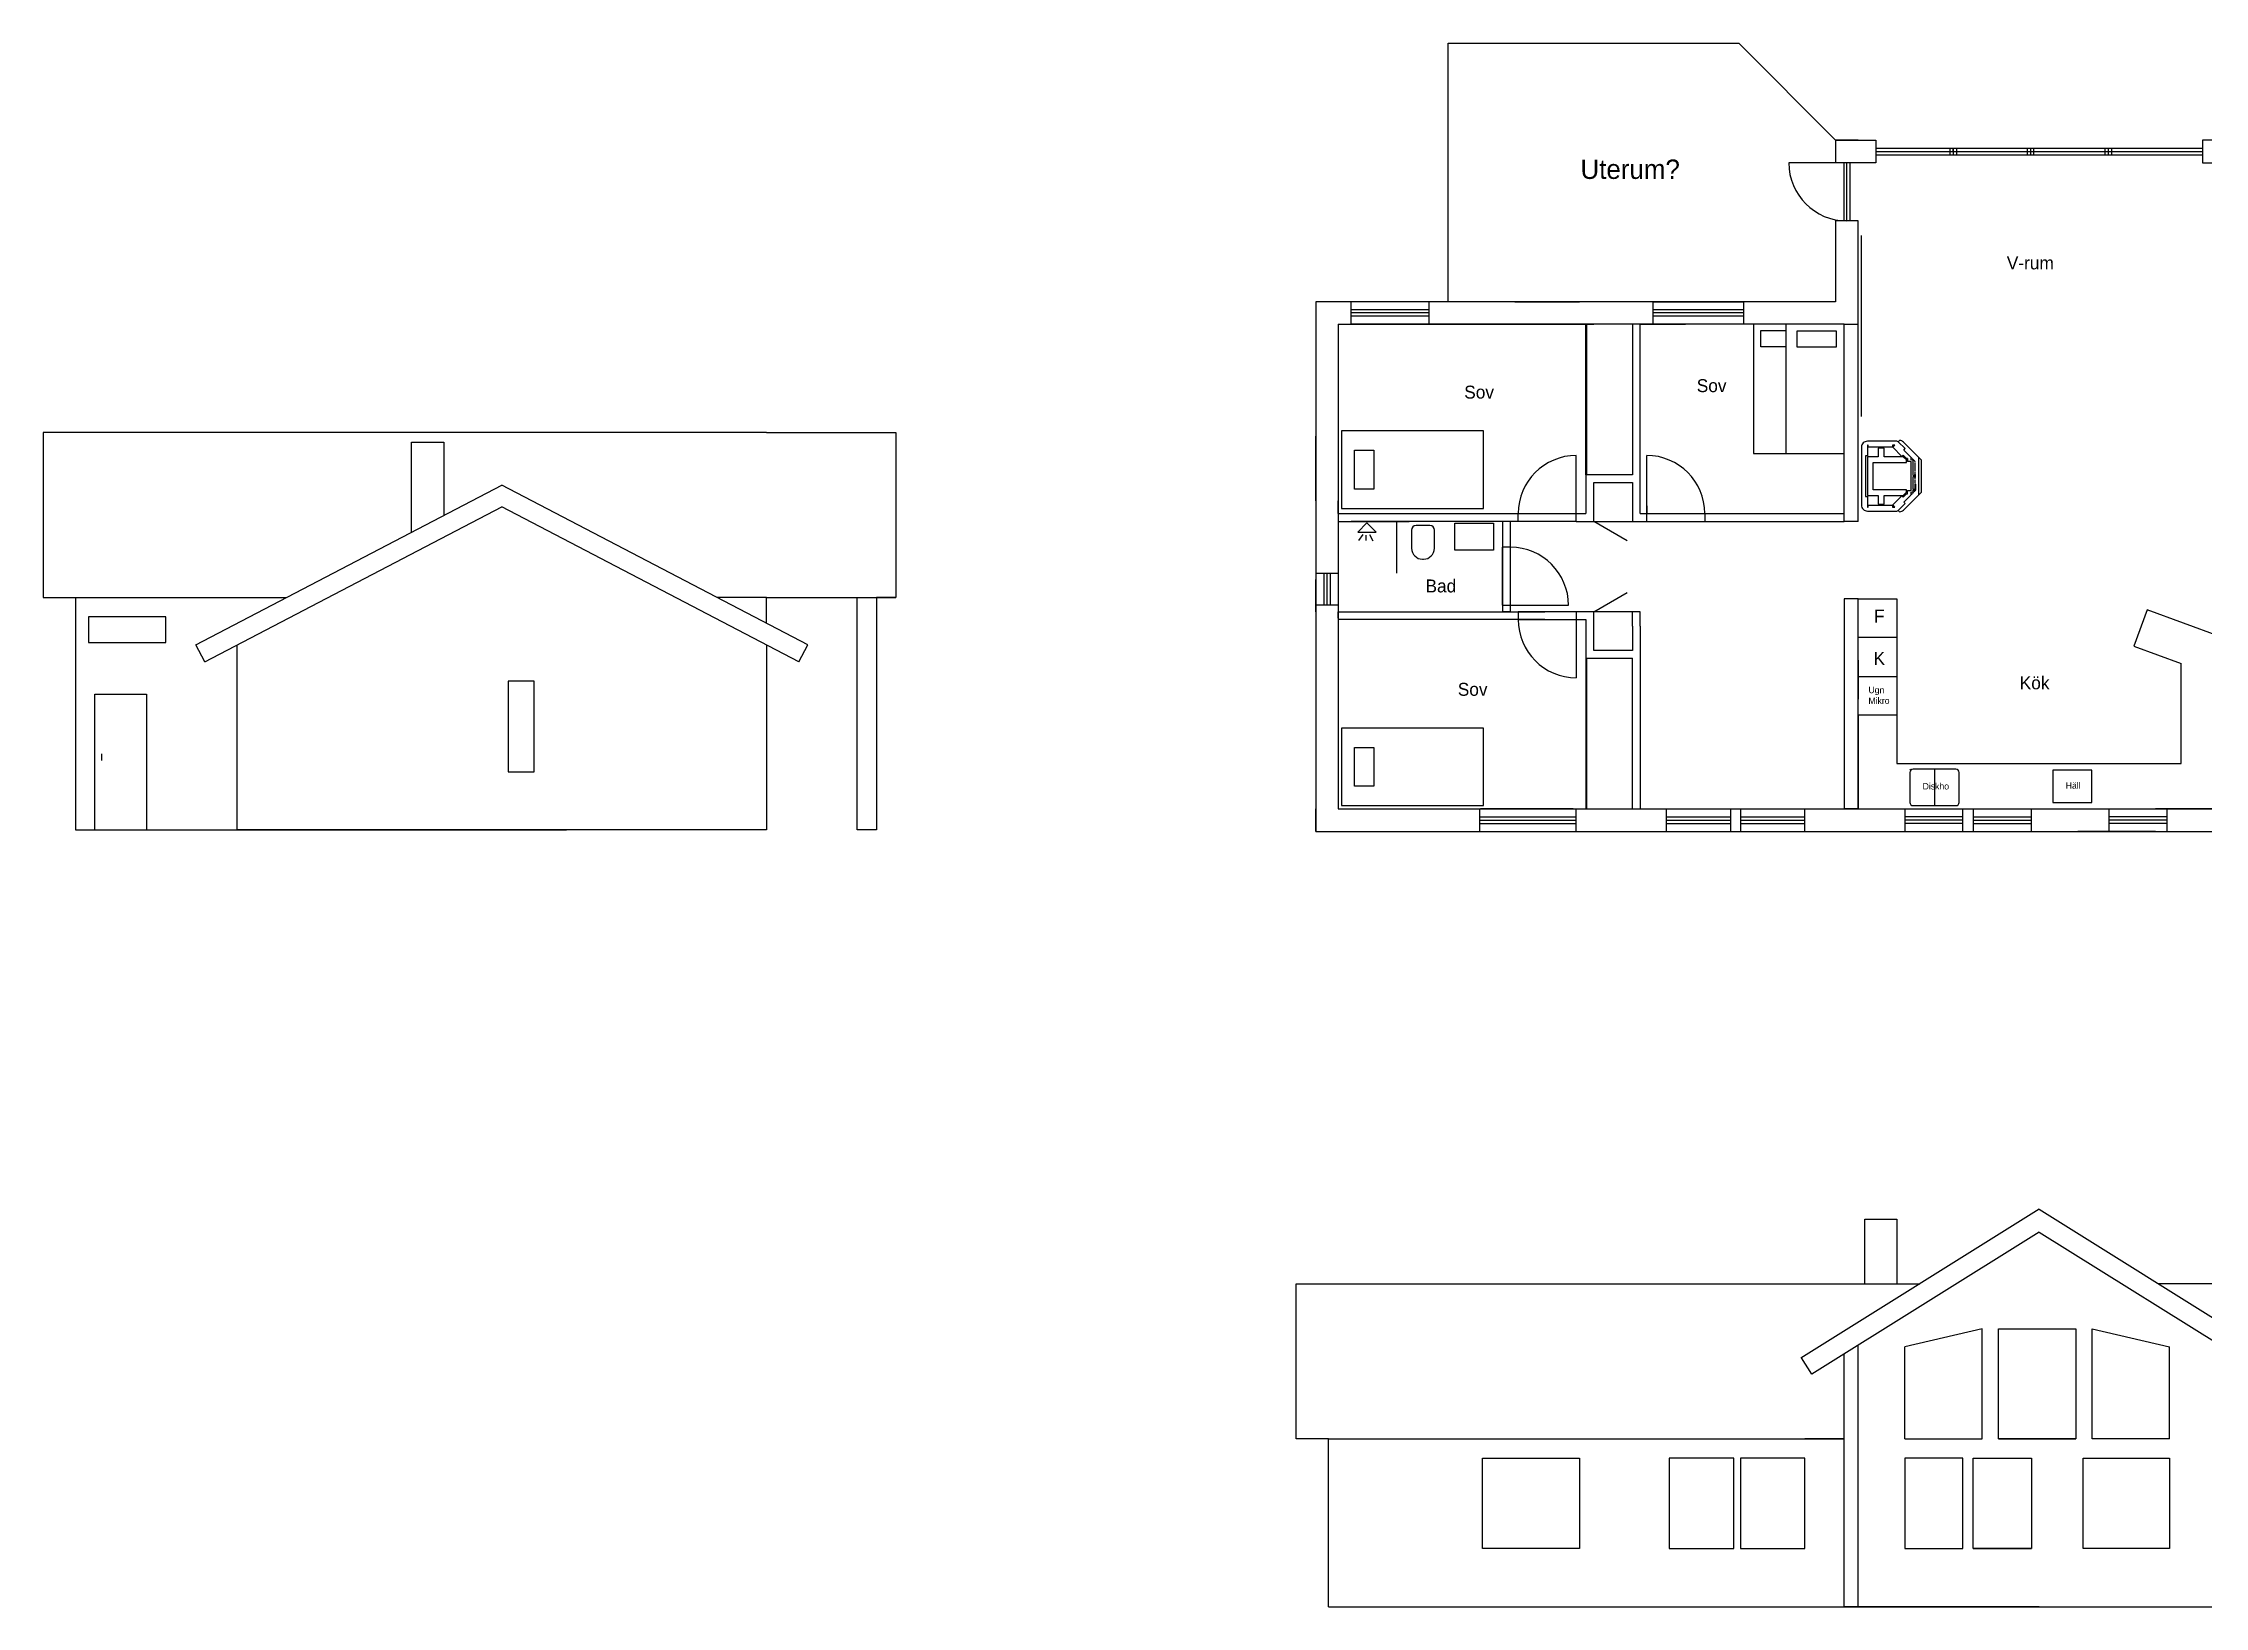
# Model space of a CAD drawing. Header units: millimetres. Extents: x -19900 to 40400, y -12000 to 32304.
# Drawn here: x -19900 to 13565, y -12000 to 12200 of the extents above; entities that cross this region are included whole.
import ezdxf

# ---------------------------------------------------------------- set-up
doc = ezdxf.new("R2010")
doc.units = ezdxf.units.MM
doc.linetypes.add('ACAD_ISO03W100', pattern=[30, 12, -18])
doc.linetypes.add('DASHED', pattern=[19.05, 12.7, -6.35])
doc.layers.get('0').update_dxf_attribs({"lineweight": 25, "true_color": 0xffffff})
doc.layers.add('KATKOVIIVA', color=7, linetype='ACAD_ISO03W100', true_color=0xffffff)
doc.layers.add('MAINOS', color=7, linetype='Continuous', true_color=0xffffff)
doc.layers.add('Mått', color=178, linetype='Continuous', lineweight=25, true_color=0x000000)
doc.styles.add('textstyle11', font='Unicode')
doc.styles.add('textstyle15', font='Unicode')
doc.styles.add('textstyle16', font='Unicode')
doc.styles.add('textstyle17', font='Unicode')
doc.styles.add('textstyle18', font='Unicode')
doc.styles.add('textstyle19', font='Unicode')
doc.styles.add('textstyle22', font='Unicode')
doc.styles.add('textstyle23', font='Unicode')
doc.styles.add('textstyle24', font='Unicode')
doc.styles.add('textstyle27', font='Unicode')
doc.styles.add('textstyle28', font='Unicode')
doc.styles.add('textstyle30', font='Unicode')

msp = doc.modelspace()

# ---------------------------------------------------------------- linework, layer by layer
for p, q in [((1850, 8200), (1850, 12200)), ((1850, 12200), (6350, 12200)), ((7850, 10700), (6350, 12200)), ((8200, 10700), (7850, 10700)), ((7850, 10700), (7850, 10350)), ((7850, 10700), (8250, 10700)), ((7850, 10700), (8250, 10700)), ((7850, 10700), (8470, 10700)), ((8470, 10700), (8470, 10350)), ((8470, 10575), (13530, 10575)), ((8470, 10525), (13530, 10525)), ((8470, 10525), (9670, 10525)), ((8470, 10475), (13530, 10475)), ((9620, 10575), (9620, 10475)), ((9670, 10525), (9670, 10575)), ((9670, 10575), (9670, 10475)), ((9670, 10475), (10870, 10475)), ((9720, 10575), (9720, 10475)), ((10820, 10525), (10820, 10575)), ((10820, 10475), (10820, 10525)), ((10870, 10525), (10870, 10575)), ((10870, 10575), (12070, 10575)), ((10870, 10475), (10870, 10525)), ((10920, 10525), (10920, 10575)), ((10920, 10475), (10920, 10525)), ((12020, 10575), (12020, 10525)), ((12020, 10525), (12020, 10475)), ((12070, 10575), (12070, 10525)), ((12070, 10525), (12070, 10475)), ((12120, 10575), (12120, 10525)), ((12120, 10525), (12120, 10475)), ((14150, 10700), (13530, 10700)), ((13530, 10700), (13530, 10350)), ((8025, 10350), (7125, 10350)), ((8200, 10350), (7850, 10350)), ((8075, 10350), (7975, 10350)), ((7975, 10350), (7975, 9450)), ((8025, 9450), (8025, 10350)), ((8075, 9450), (8075, 10350)), ((8470, 10350), (8200, 10350)), ((13530, 10350), (13800, 10350)), ((8200, 9450), (7850, 9450)), ((7850, 9450), (7850, 8200)), ((8075, 9450), (8025, 9450)), ((8200, 9450), (8075, 9450)), ((8200, 4800), (8200, 9450)), ((8248, 6422), (8248, 9222)), ((7850, 8200), (-200, 8200)), ((-200, 8200), (-200, 0)), ((350, 7850), (350, 8200)), ((1550, 8075), (350, 8075)), ((1550, 8200), (1550, 7850)), ((7850, 8200), (1850, 8200)), ((2885, 8200), (3885, 8200)), ((5025, 7850), (5025, 8200)), ((5025, 8200), (6425, 8200)), ((6425, 8075), (5025, 8075)), ((6425, 8200), (6425, 7850)), ((150, 7850), (150, 4820)), ((150, 7850), (4105, 7850)), ((150, 7850), (2885, 7850)), ((1550, 8025), (350, 8025)), ((1550, 7975), (350, 7975)), ((7980, 7850), (350, 7850)), ((4705, 7850), (4705, 5520)), ((4825, 4920), (4825, 7850)), ((4825, 7850), (5525, 7850)), ((4825, 7850), (5025, 7850)), ((6425, 8025), (5025, 8025)), ((6425, 7975), (5025, 7975)), ((7980, 7850), (6580, 7850)), ((6580, 7850), (6580, 5850)), ((6691, 7755), (7078, 7755)), ((6691, 7502), (6691, 7755)), ((7078, 7755), (7078, 7502)), ((7980, 7850), (7080, 7850)), ((7080, 7850), (7080, 5850)), ((7254, 7747), (7859, 7747)), ((7254, 7495), (7254, 7747)), ((7859, 7747), (7859, 7495)), ((7980, 4800), (7980, 7850)), ((7980, 7850), (8200, 7850)), ((150, 7650), (150, 350)), ((7078, 7502), (6691, 7502)), ((7859, 7495), (7254, 7495)), ((-8700, 6176), (-19900, 6176)), ((-19900, 6176), (-19900, 3623)), ((-8700, 6176), (-6700, 6176)), ((-6700, 6176), (-6700, 3623)), ((-200, 5120), (-200, 6120)), ((2400, 6200), (200, 6200)), ((200, 6200), (200, 5000)), ((2400, 5000), (2400, 6200)), ((-14200, 4631), (-14200, 6024)), ((-14200, 6024), (-13700, 6024)), ((-13700, 6024), (-13700, 4900)), ((400, 5900), (700, 5900)), ((400, 5300), (400, 5900)), ((700, 5900), (700, 5300)), ((3835, 4800), (3835, 5820)), ((4925, 4800), (4925, 5820)), ((6580, 5850), (7980, 5850)), ((-17539, 2889), (-12800, 5362)), ((-8061, 2889), (-12800, 5362)), ((4105, 5520), (3985, 5520)), ((3985, 5520), (3985, 4920)), ((4105, 4800), (4105, 5400)), ((-17400, 2624), (-12800, 5024)), ((-8200, 2624), (-12800, 5024)), ((150, 4920), (150, 5120)), ((700, 5300), (400, 5300)), ((4925, 5040), (4925, 4920)), ((7980, 4820), (7980, 5100)), ((150, 4920), (3350, 4920)), ((150, 4800), (1250, 4800)), ((200, 5000), (2400, 5000)), ((3350, 4800), (350, 4800)), ((593, 4776), (451, 4634)), ((593, 4776), (734, 4634)), ((734, 4634), (593, 4776)), ((1050, 4800), (1050, 4000)), ((1569, 4734), (1354, 4734)), ((1952, 4772), (2552, 4772)), ((1952, 4352), (1952, 4772)), ((2552, 4772), (2552, 4352)), ((2665, 4920), (3985, 4920)), ((2695, 4800), (2695, 3400)), ((2815, 3400), (2815, 4800)), ((2935, 4800), (2935, 4920)), ((3835, 4800), (3350, 4800)), ((3835, 4800), (7980, 4800)), ((4825, 4920), (7980, 4920)), ((5825, 4920), (5825, 4800)), ((8200, 4800), (7980, 4800)), ((451, 4634), (734, 4634)), ((529, 4595), (465, 4502)), ((574, 4587), (574, 4501)), ((635, 4595), (684, 4496)), ((1284, 4664), (1284, 4384)), ((1639, 4384), (1639, 4664)), ((2552, 4352), (1952, 4352)), ((2695, 3500), (2695, 4400)), ((2815, 4400), (2695, 4400)), ((1454, 4214), (1469, 4214)), ((-200, 4000), (150, 4000)), ((-200, 3400), (-200, 3900)), ((-75, 4000), (-75, 3500)), ((-25, 4000), (-25, 3500)), ((25, 4000), (25, 3500)), ((4105, 3400), (4625, 3700)), ((-19900, 3623), (-19400, 3623)), ((-19400, 3623), (-19400, 24)), ((-19400, 3623), (-16132, 3623)), ((-8700, 3623), (-9468, 3623)), ((-8700, 3223), (-8700, 3623)), ((-8700, 3623), (-6700, 3623)), ((-7300, 24), (-7300, 3623)), ((-6700, 3623), (-7000, 3623)), ((-7000, 3623), (-7000, 24)), ((150, 3500), (-200, 3500)), ((150, 3400), (3350, 3400)), ((150, 3300), (150, 3400)), ((2695, 3500), (3715, 3500)), ((2815, 3400), (2695, 3400)), ((2815, 3400), (2815, 3500)), ((3835, 3400), (2935, 3400)), ((2935, 3400), (2935, 3280)), ((3985, 3400), (3835, 3400)), ((3835, 3400), (3835, 3280)), ((4825, 3400), (3985, 3400)), ((4105, 3180), (4105, 3400)), ((4705, 3180), (4705, 3400)), ((4825, 3180), (4825, 3400)), ((8200, 3600), (7980, 3600)), ((7980, 3600), (7980, 350)), ((8200, 3600), (8800, 3600)), ((8200, 3250), (8200, 3600)), ((8800, 3600), (8800, 1050)), ((12672, 3430), (12467, 2867)), ((13800, 3020), (12672, 3430)), ((-18000, 3323), (-19200, 3323)), ((-19200, 3323), (-19200, 2923)), ((-18000, 2923), (-18000, 3323)), ((-200, 3080), (-200, 2080)), ((3350, 3280), (150, 3280)), ((150, 3280), (150, 3080)), ((2935, 3280), (3835, 3280)), ((3835, 3280), (3985, 3280)), ((3835, 3280), (3835, 2380)), ((3985, 3280), (3985, 2680)), ((4105, 2800), (4105, 3280)), ((4705, 3180), (4705, 2800)), ((4825, 3180), (4825, 350)), ((8200, 350), (8200, 3250)), ((8800, 3250), (8800, 2650)), ((-19200, 2923), (-18000, 2923)), ((-17400, 2624), (-17539, 2889)), ((-16900, 24), (-16900, 2884)), ((-8700, 2884), (-8700, 24)), ((-8200, 2624), (-8061, 2889)), ((3985, 2680), (4705, 2680)), ((3985, 2680), (3985, 350)), ((4705, 2800), (4105, 2800)), ((4705, 350), (4705, 2680)), ((8800, 3000), (8200, 3000)), ((12467, 2867), (13200, 2600)), ((8200, 2650), (8200, 2050)), ((8200, 2400), (8800, 2400)), ((8800, 2400), (8800, 1800)), ((13200, 1050), (13200, 2600)), ((-19100, 24), (-19100, 2124)), ((-19100, 2124), (-18300, 2124)), ((-18300, 2124), (-18300, 24)), ((-12300, 2324), (-12700, 2324)), ((-12700, 2324), (-12700, 924)), ((-12300, 924), (-12300, 2324)), ((8800, 1800), (8200, 1800)), ((8200, 1800), (8200, 350)), ((2400, 1600), (200, 1600)), ((200, 1600), (200, 400)), ((2400, 400), (2400, 1600)), ((-19000, 1200), (-19000, 1100)), ((400, 1300), (700, 1300)), ((400, 700), (400, 1300)), ((700, 1300), (700, 700)), ((8800, 1050), (13200, 1050)), ((-12700, 924), (-12300, 924)), ((700, 700), (400, 700)), ((9000, 914), (9000, 450)), ((9711, 964), (9050, 964)), ((9380, 964), (9380, 400)), ((9761, 450), (9761, 914)), ((11816, 949), (11211, 949)), ((11211, 949), (11211, 449)), ((11816, 449), (11816, 949)), ((-200, 0), (-200, 350)), ((150, 350), (21450, 350)), ((150, 350), (7780, 350)), ((150, 350), (2885, 350)), ((150, 350), (2350, 350)), ((200, 400), (2400, 400)), ((350, 350), (4105, 350)), ((2335, 350), (2335, 0)), ((2350, 350), (3785, 350)), ((3785, 350), (2350, 350)), ((3835, 0), (3835, 350)), ((4825, 350), (5225, 350)), ((5225, 350), (5225, 0)), ((6225, 0), (6225, 350)), ((6225, 350), (6375, 350)), ((6375, 350), (6375, 0)), ((7375, 0), (7375, 350)), ((8200, 350), (7980, 350)), ((8200, 350), (9200, 350)), ((8200, 350), (8980, 350)), ((8920, 350), (8920, 0)), ((9050, 400), (9711, 400)), ((9820, 0), (9820, 350)), ((9880, 350), (9980, 350)), ((9980, 350), (9980, 0)), ((10880, 0), (10880, 350)), ((10880, 350), (11680, 350)), ((11211, 449), (11816, 449)), ((11680, 350), (13080, 350)), ((12082, 349), (12082, -1)), ((13800, 350), (12800, 350)), ((12982, -1), (12982, 349)), ((-19400, 24), (-16900, 24)), ((-19400, 24), (-19200, 24)), ((-19400, 24), (-19100, 24)), ((-19400, 24), (-14200, 24)), ((-8700, 24), (-16900, 24)), ((-16900, 24), (-15350, 24)), ((-16900, 24), (-12700, 24)), ((-16900, 24), (-12700, 24)), ((-12700, 24), (-11800, 24)), ((-7000, 24), (-7300, 24)), ((-200, 0), (22200, 0)), ((2335, 225), (3835, 225)), ((2335, 175), (3835, 175)), ((2335, 125), (3835, 125)), ((2350, 0), (3835, 0)), ((2885, 0), (3885, 0)), ((5225, 225), (6225, 225)), ((5225, 175), (6225, 175)), ((5225, 125), (6225, 125)), ((5225, 0), (6225, 0)), ((6375, 225), (7375, 225)), ((6375, 175), (7375, 175)), ((6375, 125), (7375, 125)), ((6375, 0), (7375, 0)), ((9820, 225), (8920, 225)), ((9820, 175), (8920, 175)), ((9820, 125), (8920, 125)), ((8980, 0), (9880, 0)), ((9200, 0), (10400, 0)), ((9980, 225), (10880, 225)), ((9980, 175), (10880, 175)), ((9980, 125), (10880, 125)), ((9980, 0), (10880, 0)), ((12800, 0), (11600, 0)), ((12982, 224), (12082, 224)), ((12982, 174), (12082, 174)), ((12982, 124), (12082, 124)), ((11000, -5846), (7313, -8151)), ((8300, -7000), (8300, -6000)), ((8300, -6000), (8800, -6000)), ((8800, -6000), (8800, -7000)), ((11000, -5846), (14679, -8146)), ((11000, -6200), (7480, -8400)), ((11001, -6201), (7481, -8401)), ((11000, -6200), (14520, -8400)), ((-500, -9400), (-500, -7000)), ((-500, -7000), (9154, -7000)), ((8200, -7000), (8300, -7000)), ((22500, -7000), (12846, -7000)), ((8200, -12000), (8200, -7951)), ((10120, -7700), (8920, -7977)), ((8920, -9400), (8920, -7977)), ((10120, -9400), (10120, -7700)), ((10370, -9400), (10370, -7700)), ((10370, -7700), (11570, -7700)), ((11570, -7700), (11570, -9400)), ((11820, -9400), (11820, -7700)), ((11820, -7700), (13020, -7977)), ((13020, -9400), (13020, -7977)), ((7480, -8400), (7321, -8146)), ((7980, -12000), (7980, -8088)), ((8200, -9400), (8200, -9200)), ((0, -9400), (-500, -9400)), ((0, -12000), (0, -9400)), ((0, -9400), (7980, -9400)), ((2385, -11100), (2385, -9700)), ((2385, -9700), (3885, -9700)), ((3885, -9700), (3885, -11100)), ((6275, -9700), (5275, -9700)), ((5275, -9700), (5275, -11100)), ((6275, -11100), (6275, -9700)), ((7375, -9700), (6375, -9700)), ((6375, -9700), (6375, -11100)), ((7980, -9400), (7375, -9400)), ((7375, -11100), (7375, -9700)), ((8920, -9400), (10120, -9400)), ((9820, -9700), (8920, -9700)), ((8920, -9700), (8920, -11100)), ((9820, -11100), (9820, -9700)), ((9980, -11100), (9980, -9700)), ((9980, -9700), (10880, -9700)), ((10370, -9400), (11570, -9400)), ((10970, -9400), (10370, -9400)), ((10880, -9700), (10880, -11100)), ((11570, -9400), (10970, -9400)), ((11680, -11100), (11680, -9700)), ((11680, -9700), (13020, -9700)), ((13020, -9400), (11820, -9400)), ((13020, -9700), (13020, -11100)), ((3885, -11100), (2385, -11100)), ((5275, -11100), (6275, -11100)), ((6375, -11100), (7375, -11100)), ((7980, -12000), (7980, -11100)), ((8200, -12000), (8200, -11100)), ((8920, -11100), (9820, -11100)), ((10880, -11100), (9980, -11100)), ((9980, -11100), (10880, -11100)), ((13020, -11100), (11680, -11100)), ((0, -12000), (22000, -12000)), ((11000, -12000), (7980, -12000)), ((7980, -12000), (8200, -12000))]:
    msp.add_line(p, q)
for centre, radius, start, end in [((8025, 10350), 900, 180, 270), ((3835, 4920), 900, 90, 180), ((4925, 4920), 900, 0, 90), ((1354, 4664), 70, 90, 180), ((1569, 4664), 70, 0, 90), ((1454, 4384), 170, 180, 270), ((1469, 4384), 170, 270, 0), ((2815, 3500), 900, 0, 90), ((3835, 3280), 900, 180, 270), ((9010, 954), 10, 90, 180), ((9050, 914), 50, 90, 180), ((9711, 914), 50, 0, 90), ((9050, 450), 50, 180, 270), ((9711, 450), 50, 270, 0)]:
    msp.add_arc(centre, radius, start, end)
at = {"layer": 'KATKOVIIVA', "color": 7, "linetype": 'DASHED', "true_color": 0xffffff}
for points in [[(9081, 5523), (9081, 5715, 0.198912), (9072, 5736), (9007, 5801)], [(9012, 5204), (9072, 5264, 0.156591), (9081, 5280, 0.156591)]]:
    msp.add_lwpolyline(points, format="xyb", dxfattribs=at)
msp.add_lwpolyline([(9081, 5375), (9081, 5479)], dxfattribs=at)
at = {"layer": 'MAINOS'}
for points in [[(9051, 5510), (9051, 5745), (9021, 5750), (9021, 5775, 0.266659), (9007, 5801), (8904, 5904), (8926, 5925), (8820, 6031, 0.198912), (8798, 6040), (8341, 6040, 0.414214), (8251, 5950), (8251, 5050, 0.414214), (8341, 4960), (8798, 4960, 0.198912), (8820, 4969), (8926, 5075), (8904, 5096), (9012, 5204, 0.198912), (9021, 5225), (9021, 5250), (9051, 5255), (9051, 5280), (9091, 5280), (9091, 5375), (9076, 5375), (9076, 5295), (9051, 5295), (9051, 5492)], [(8820, 4969), (8841, 4948, 0.184483), (8900, 4974), (9179, 5253), (9179, 5747), (8900, 6026, 0.184483), (8841, 6052), (8820, 6031)]]:
    msp.add_lwpolyline(points, format="xyb", dxfattribs=at)
for points in [[(8341, 5185), (8341, 5020), (8356, 5020), (8356, 5050), (8731, 5050), (8731, 5020), (8768, 5020), (8735, 5054), (8876, 5195), (8897, 5174), (8949, 5225), (8961, 5225), (8961, 5275), (9021, 5275), (9021, 5725), (8961, 5725), (8961, 5775), (8961, 5725), (8961, 5775), (8949, 5775), (8897, 5826), (8876, 5805), (8735, 5946), (8768, 5980), (8731, 5980), (8731, 5950), (8356, 5950), (8356, 5980), (8341, 5980), (8341, 5815), (8311, 5815), (8311, 5185)], [(8341, 5200), (8511, 5200), (8511, 5065), (8601, 5065), (8601, 5200), (8896, 5200), (8946, 5250), (8946, 5290), (8431, 5290), (8431, 5710), (8946, 5710), (8946, 5750), (8896, 5800), (8601, 5800), (8601, 5935), (8511, 5935), (8511, 5800), (8341, 5800)]]:
    msp.add_lwpolyline(points, close=True, dxfattribs=at)
for points in [[(9139, 5213), (9139, 5787)], [(9051, 5510), (9071, 5510), (9071, 5513)], [(9051, 5492), (9071, 5492)], [(9071, 5492), (9071, 5479), (9086, 5479), (9086, 5523), (9071, 5523), (9071, 5513)]]:
    msp.add_lwpolyline(points, dxfattribs=at)
at = {"layer": 'Mått'}
for p, q in [((3985, 5520), (3985, 7850)), ((3985, 7850), (3995, 7850)), ((3995, 7850), (3995, 5520)), ((4705, 5520), (4105, 5520)), ((4105, 5400), (4705, 5400)), ((4705, 5400), (4705, 4800)), ((4625, 4500), (4105, 4800)), ((3985, 2680), (3995, 2680)), ((3995, 2680), (3995, 350))]:
    msp.add_line(p, q, dxfattribs=at)

# ---------------------------------------------------------------- texts
at = {"char_height": 100, "attachment_point": 1}
for s, insert, style in [('\\H300;Uterum?', (3900, 10400), 'textstyle11'), ('\\H200;F', (8445, 3434), 'textstyle16'), ('\\H200;K', (8436, 2778), 'textstyle15'), ('Ugn\\PMikro', (8358, 2240), 'textstyle17'), ('Diskho', (9197, 750), 'textstyle19'), ('Häll', (11413, 761), 'textstyle18')]:
    msp.add_mtext(s, dxfattribs=dict(at, insert=insert, style=style))
at = {"layer": 'Mått', "char_height": 100, "attachment_point": 1}
for s, insert, style in [('\\H200;V-rum', (10500, 8900), 'textstyle28'), ('\\H200;Sov', (2100, 6900), 'textstyle23'), ('\\H200;Sov', (5700, 7000), 'textstyle24'), ('\\H200;Bad', (1500, 3900), 'textstyle30'), ('\\H200;Kök', (10700, 2400), 'textstyle27'), ('\\H200;Sov', (2000, 2300), 'textstyle22')]:
    msp.add_mtext(s, dxfattribs=dict(at, insert=insert, style=style))

doc.saveas('drawing.dxf')
